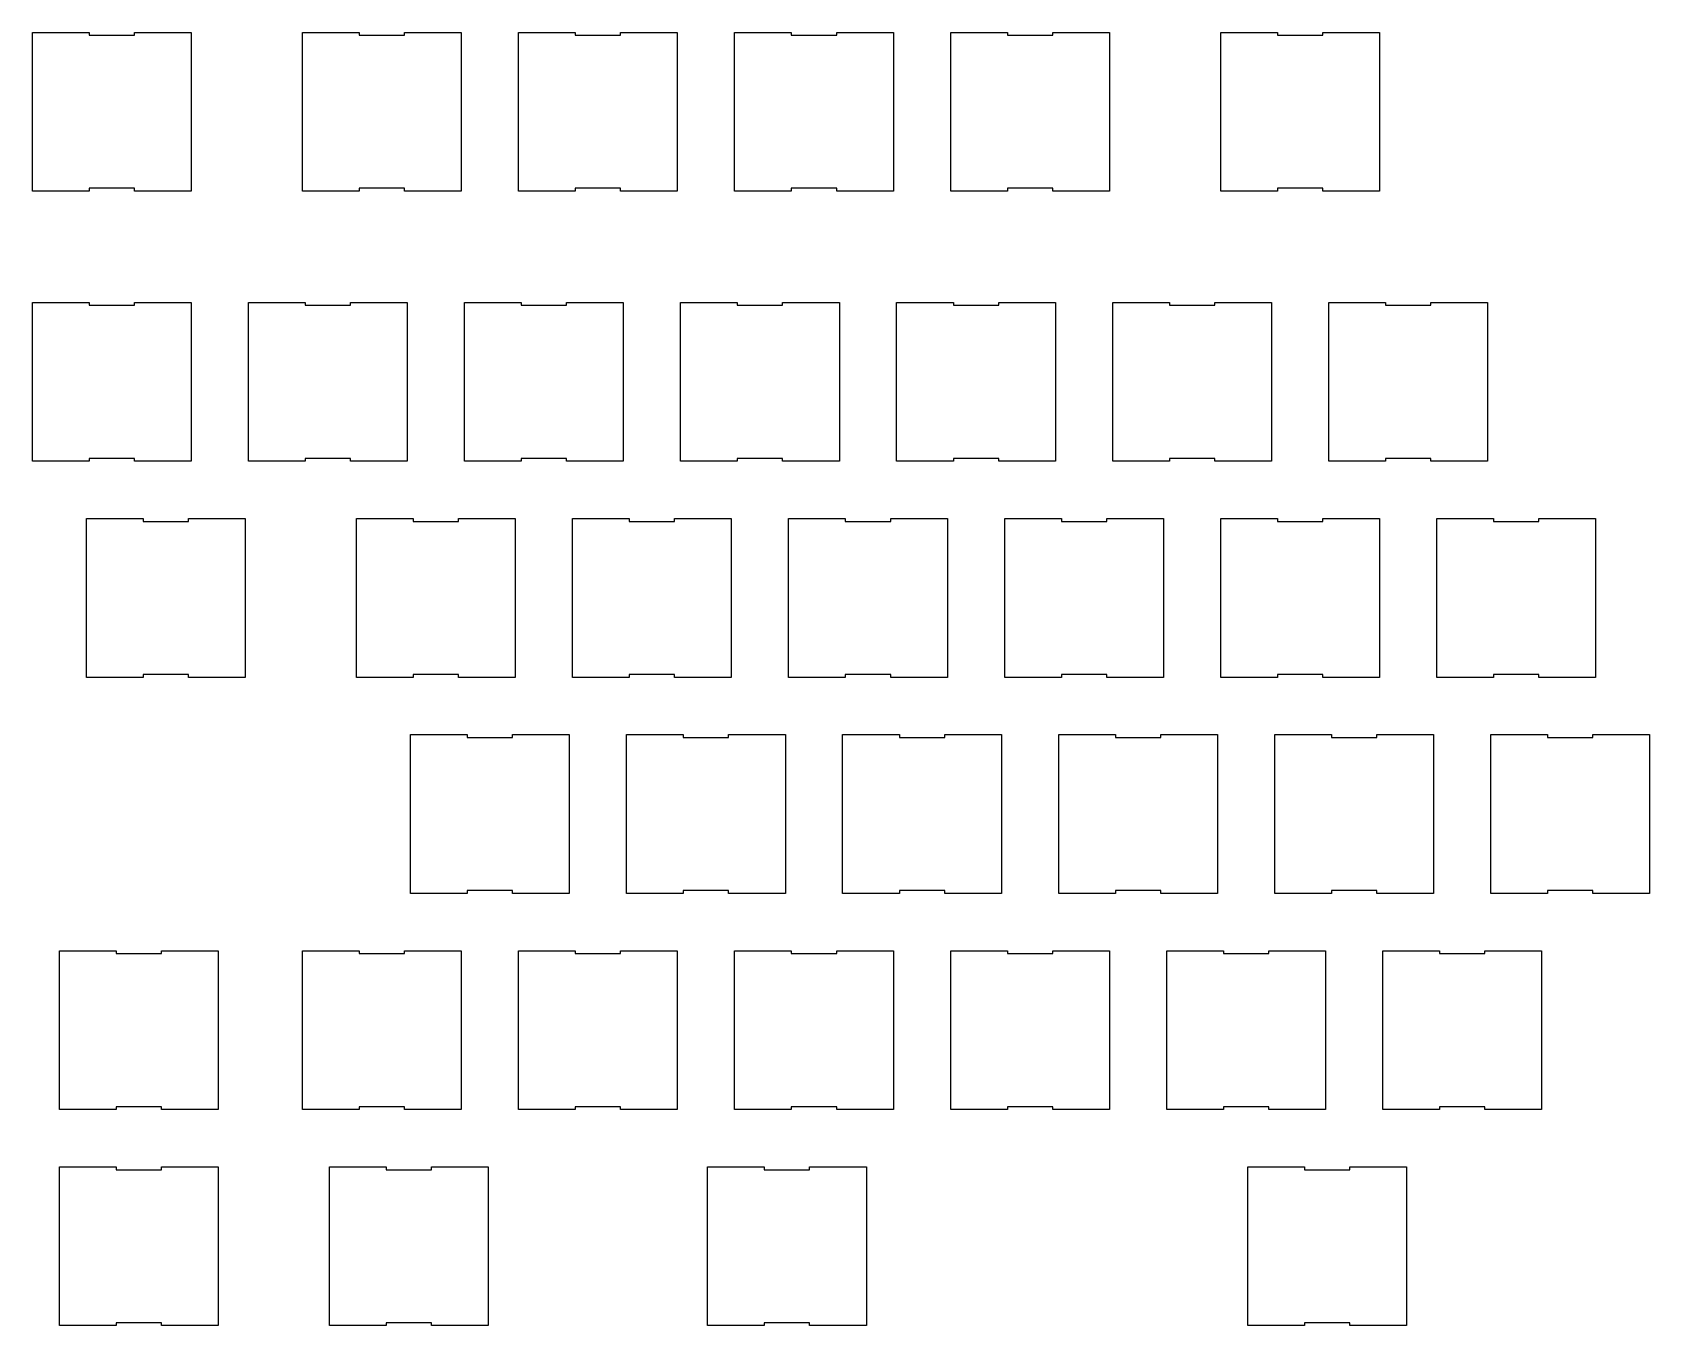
# Model space of a CAD drawing. Header units: millimetres. Extents: x 100 to 243, y -190 to -76.
import ezdxf

# ---------------------------------------------------------------- set-up
doc = ezdxf.new("R2010")
doc.units = ezdxf.units.MM

msp = doc.modelspace()

# ---------------------------------------------------------------- linework, layer by layer
for p, q in [((100, -90.1875), (100, -76.1875)), ((100, -76.1875), (105, -76.1875)), ((105, -76.1875), (105, -76.4375)), ((105, -76.4375), (109, -76.4375)), ((109, -76.4375), (109, -76.1875)), ((109, -76.1875), (114, -76.1875)), ((114, -76.1875), (114, -90.1875)), ((123.8125, -90.1875), (123.8125, -76.1875)), ((123.8125, -76.1875), (128.8125, -76.1875)), ((128.8125, -76.1875), (128.8125, -76.4375)), ((128.8125, -76.4375), (132.8125, -76.4375)), ((132.8125, -76.4375), (132.8125, -76.1875)), ((132.8125, -76.1875), (137.8125, -76.1875)), ((137.8125, -76.1875), (137.8125, -90.1875)), ((142.8625, -90.1875), (142.8625, -76.1875)), ((142.8625, -76.1875), (147.8625, -76.1875)), ((147.8625, -76.1875), (147.8625, -76.4375)), ((147.8625, -76.4375), (151.8625, -76.4375)), ((151.8625, -76.4375), (151.8625, -76.1875)), ((151.8625, -76.1875), (156.8625, -76.1875)), ((156.8625, -76.1875), (156.8625, -90.1875)), ((161.9125, -90.1875), (161.9125, -76.1875)), ((161.9125, -76.1875), (166.9125, -76.1875)), ((166.9125, -76.1875), (166.9125, -76.4375)), ((166.9125, -76.4375), (170.9125, -76.4375)), ((170.9125, -76.4375), (170.9125, -76.1875)), ((170.9125, -76.1875), (175.9125, -76.1875)), ((175.9125, -76.1875), (175.9125, -90.1875)), ((180.9625, -90.1875), (180.9625, -76.1875)), ((180.9625, -76.1875), (185.9625, -76.1875)), ((185.9625, -76.1875), (185.9625, -76.4375)), ((185.9625, -76.4375), (189.9625, -76.4375)), ((189.9625, -76.4375), (189.9625, -76.1875)), ((189.9625, -76.1875), (194.9625, -76.1875)), ((194.9625, -76.1875), (194.9625, -90.1875)), ((204.775, -90.1875), (204.775, -76.1875)), ((204.775, -76.1875), (209.775, -76.1875)), ((209.775, -76.1875), (209.775, -76.4375)), ((209.775, -76.4375), (213.775, -76.4375)), ((213.775, -76.4375), (213.775, -76.1875)), ((213.775, -76.1875), (218.775, -76.1875)), ((218.775, -76.1875), (218.775, -90.1875)), ((105, -90.1875), (100, -90.1875)), ((109, -89.9375), (105, -89.9375)), ((105, -89.9375), (105, -90.1875)), ((109, -90.1875), (109, -89.9375)), ((114, -90.1875), (109, -90.1875)), ((128.8125, -90.1875), (123.8125, -90.1875)), ((132.8125, -89.9375), (128.8125, -89.9375)), ((128.8125, -89.9375), (128.8125, -90.1875)), ((132.8125, -90.1875), (132.8125, -89.9375)), ((137.8125, -90.1875), (132.8125, -90.1875)), ((147.8625, -90.1875), (142.8625, -90.1875)), ((151.8625, -89.9375), (147.8625, -89.9375)), ((147.8625, -89.9375), (147.8625, -90.1875)), ((151.8625, -90.1875), (151.8625, -89.9375)), ((156.8625, -90.1875), (151.8625, -90.1875)), ((166.9125, -90.1875), (161.9125, -90.1875)), ((170.9125, -89.9375), (166.9125, -89.9375)), ((166.9125, -89.9375), (166.9125, -90.1875)), ((170.9125, -90.1875), (170.9125, -89.9375)), ((175.9125, -90.1875), (170.9125, -90.1875)), ((185.9625, -90.1875), (180.9625, -90.1875)), ((189.9625, -89.9375), (185.9625, -89.9375)), ((185.9625, -89.9375), (185.9625, -90.1875)), ((189.9625, -90.1875), (189.9625, -89.9375)), ((194.9625, -90.1875), (189.9625, -90.1875)), ((209.775, -90.1875), (204.775, -90.1875)), ((213.775, -89.9375), (209.775, -89.9375)), ((209.775, -89.9375), (209.775, -90.1875)), ((213.775, -90.1875), (213.775, -89.9375)), ((218.775, -90.1875), (213.775, -90.1875)), ((100, -114), (100, -100)), ((100, -100), (105, -100)), ((105, -100), (105, -100.25)), ((105, -100.25), (109, -100.25)), ((109, -100.25), (109, -100)), ((109, -100), (114, -100)), ((114, -100), (114, -114)), ((119.05, -114), (119.05, -100)), ((119.05, -100), (124.05, -100)), ((124.05, -100), (124.05, -100.25)), ((124.05, -100.25), (128.05, -100.25)), ((128.05, -100.25), (128.05, -100)), ((128.05, -100), (133.05, -100)), ((133.05, -100), (133.05, -114)), ((138.1, -114), (138.1, -100)), ((138.1, -100), (143.1, -100)), ((143.1, -100), (143.1, -100.25)), ((143.1, -100.25), (147.1, -100.25)), ((147.1, -100.25), (147.1, -100)), ((147.1, -100), (152.1, -100)), ((152.1, -100), (152.1, -114)), ((157.15, -114), (157.15, -100)), ((157.15, -100), (162.15, -100)), ((162.15, -100), (162.15, -100.25)), ((162.15, -100.25), (166.15, -100.25)), ((166.15, -100.25), (166.15, -100)), ((166.15, -100), (171.15, -100)), ((171.15, -100), (171.15, -114)), ((176.2, -114), (176.2, -100)), ((176.2, -100), (181.2, -100)), ((181.2, -100), (181.2, -100.25)), ((181.2, -100.25), (185.2, -100.25)), ((185.2, -100.25), (185.2, -100)), ((185.2, -100), (190.2, -100)), ((190.2, -100), (190.2, -114)), ((195.25, -114), (195.25, -100)), ((195.25, -100), (200.25, -100)), ((200.25, -100), (200.25, -100.25)), ((200.25, -100.25), (204.25, -100.25)), ((204.25, -100.25), (204.25, -100)), ((204.25, -100), (209.25, -100)), ((209.25, -100), (209.25, -114)), ((214.3, -114), (214.3, -100)), ((214.3, -100), (219.3, -100)), ((219.3, -100), (219.3, -100.25)), ((219.3, -100.25), (223.3, -100.25)), ((223.3, -100.25), (223.3, -100)), ((223.3, -100), (228.3, -100)), ((228.3, -100), (228.3, -114)), ((105, -114), (100, -114)), ((109, -113.75), (105, -113.75)), ((105, -113.75), (105, -114)), ((109, -114), (109, -113.75)), ((114, -114), (109, -114)), ((124.05, -114), (119.05, -114)), ((128.05, -113.75), (124.05, -113.75)), ((124.05, -113.75), (124.05, -114)), ((128.05, -114), (128.05, -113.75)), ((133.05, -114), (128.05, -114)), ((143.1, -114), (138.1, -114)), ((147.1, -113.75), (143.1, -113.75)), ((143.1, -113.75), (143.1, -114)), ((147.1, -114), (147.1, -113.75)), ((152.1, -114), (147.1, -114)), ((162.15, -114), (157.15, -114)), ((166.15, -113.75), (162.15, -113.75)), ((162.15, -113.75), (162.15, -114)), ((166.15, -114), (166.15, -113.75)), ((171.15, -114), (166.15, -114)), ((181.2, -114), (176.2, -114)), ((185.2, -113.75), (181.2, -113.75)), ((181.2, -113.75), (181.2, -114)), ((185.2, -114), (185.2, -113.75)), ((190.2, -114), (185.2, -114)), ((200.25, -114), (195.25, -114)), ((204.25, -113.75), (200.25, -113.75)), ((200.25, -113.75), (200.25, -114)), ((204.25, -114), (204.25, -113.75)), ((209.25, -114), (204.25, -114)), ((219.3, -114), (214.3, -114)), ((223.3, -113.75), (219.3, -113.75)), ((219.3, -113.75), (219.3, -114)), ((223.3, -114), (223.3, -113.75)), ((228.3, -114), (223.3, -114)), ((104.7625, -133.05), (104.7625, -119.05)), ((104.7625, -119.05), (109.7625, -119.05)), ((109.7625, -119.05), (109.7625, -119.3)), ((109.7625, -119.3), (113.7625, -119.3)), ((113.7625, -119.3), (113.7625, -119.05)), ((113.7625, -119.05), (118.7625, -119.05)), ((118.7625, -119.05), (118.7625, -133.05)), ((128.575, -133.05), (128.575, -119.05)), ((128.575, -119.05), (133.575, -119.05)), ((133.575, -119.05), (133.575, -119.3)), ((133.575, -119.3), (137.575, -119.3)), ((137.575, -119.3), (137.575, -119.05)), ((137.575, -119.05), (142.575, -119.05)), ((142.575, -119.05), (142.575, -133.05)), ((147.625, -133.05), (147.625, -119.05)), ((147.625, -119.05), (152.625, -119.05)), ((152.625, -119.05), (152.625, -119.3)), ((152.625, -119.3), (156.625, -119.3)), ((156.625, -119.3), (156.625, -119.05)), ((156.625, -119.05), (161.625, -119.05)), ((161.625, -119.05), (161.625, -133.05)), ((166.675, -133.05), (166.675, -119.05)), ((166.675, -119.05), (171.675, -119.05)), ((171.675, -119.05), (171.675, -119.3)), ((171.675, -119.3), (175.675, -119.3)), ((175.675, -119.3), (175.675, -119.05)), ((175.675, -119.05), (180.675, -119.05)), ((180.675, -119.05), (180.675, -133.05)), ((185.725, -133.05), (185.725, -119.05)), ((185.725, -119.05), (190.725, -119.05)), ((190.725, -119.05), (190.725, -119.3)), ((190.725, -119.3), (194.725, -119.3)), ((194.725, -119.3), (194.725, -119.05)), ((194.725, -119.05), (199.725, -119.05)), ((199.725, -119.05), (199.725, -133.05)), ((204.775, -133.05), (204.775, -119.05)), ((204.775, -119.05), (209.775, -119.05)), ((209.775, -119.05), (209.775, -119.3)), ((209.775, -119.3), (213.775, -119.3)), ((213.775, -119.3), (213.775, -119.05)), ((213.775, -119.05), (218.775, -119.05)), ((218.775, -119.05), (218.775, -133.05)), ((223.825, -133.05), (223.825, -119.05)), ((223.825, -119.05), (228.825, -119.05)), ((228.825, -119.05), (228.825, -119.3)), ((228.825, -119.3), (232.825, -119.3)), ((232.825, -119.3), (232.825, -119.05)), ((232.825, -119.05), (237.825, -119.05)), ((237.825, -119.05), (237.825, -133.05)), ((109.7625, -133.05), (104.7625, -133.05)), ((113.7625, -132.8), (109.7625, -132.8)), ((109.7625, -132.8), (109.7625, -133.05)), ((113.7625, -133.05), (113.7625, -132.8)), ((118.7625, -133.05), (113.7625, -133.05)), ((133.575, -133.05), (128.575, -133.05)), ((137.575, -132.8), (133.575, -132.8)), ((133.575, -132.8), (133.575, -133.05)), ((137.575, -133.05), (137.575, -132.8)), ((142.575, -133.05), (137.575, -133.05)), ((152.625, -133.05), (147.625, -133.05)), ((156.625, -132.8), (152.625, -132.8)), ((152.625, -132.8), (152.625, -133.05)), ((156.625, -133.05), (156.625, -132.8)), ((161.625, -133.05), (156.625, -133.05)), ((171.675, -133.05), (166.675, -133.05)), ((175.675, -132.8), (171.675, -132.8)), ((171.675, -132.8), (171.675, -133.05)), ((175.675, -133.05), (175.675, -132.8)), ((180.675, -133.05), (175.675, -133.05)), ((190.725, -133.05), (185.725, -133.05)), ((194.725, -132.8), (190.725, -132.8)), ((190.725, -132.8), (190.725, -133.05)), ((194.725, -133.05), (194.725, -132.8)), ((199.725, -133.05), (194.725, -133.05)), ((209.775, -133.05), (204.775, -133.05)), ((213.775, -132.8), (209.775, -132.8)), ((209.775, -132.8), (209.775, -133.05)), ((213.775, -133.05), (213.775, -132.8)), ((218.775, -133.05), (213.775, -133.05)), ((228.825, -133.05), (223.825, -133.05)), ((232.825, -132.8), (228.825, -132.8)), ((228.825, -132.8), (228.825, -133.05)), ((232.825, -133.05), (232.825, -132.8)), ((237.825, -133.05), (232.825, -133.05)), ((133.3375, -152.1), (133.3375, -138.1)), ((133.3375, -138.1), (138.3375, -138.1)), ((138.3375, -138.1), (138.3375, -138.35)), ((142.3375, -138.35), (142.3375, -138.1)), ((142.3375, -138.1), (147.3375, -138.1)), ((147.3375, -138.1), (147.3375, -152.1)), ((152.3875, -152.1), (152.3875, -138.1)), ((152.3875, -138.1), (157.3875, -138.1)), ((157.3875, -138.1), (157.3875, -138.35)), ((161.3875, -138.35), (161.3875, -138.1)), ((161.3875, -138.1), (166.3875, -138.1)), ((166.3875, -138.1), (166.3875, -152.1)), ((171.4375, -152.1), (171.4375, -138.1)), ((171.4375, -138.1), (176.4375, -138.1)), ((176.4375, -138.1), (176.4375, -138.35)), ((180.4375, -138.35), (180.4375, -138.1)), ((180.4375, -138.1), (185.4375, -138.1)), ((185.4375, -138.1), (185.4375, -152.1)), ((190.4875, -152.1), (190.4875, -138.1)), ((190.4875, -138.1), (195.4875, -138.1)), ((195.4875, -138.1), (195.4875, -138.35)), ((199.4875, -138.35), (199.4875, -138.1)), ((199.4875, -138.1), (204.4875, -138.1)), ((204.4875, -138.1), (204.4875, -152.1)), ((209.5375, -152.1), (209.5375, -138.1)), ((209.5375, -138.1), (214.5375, -138.1)), ((214.5375, -138.1), (214.5375, -138.35)), ((218.5375, -138.35), (218.5375, -138.1)), ((218.5375, -138.1), (223.5375, -138.1)), ((223.5375, -138.1), (223.5375, -152.1)), ((228.5875, -152.1), (228.5875, -138.1)), ((228.5875, -138.1), (233.5875, -138.1)), ((233.5875, -138.1), (233.5875, -138.35)), ((237.5875, -138.35), (237.5875, -138.1)), ((237.5875, -138.1), (242.5875, -138.1)), ((242.5875, -138.1), (242.5875, -152.1)), ((138.3375, -138.35), (142.3375, -138.35)), ((157.3875, -138.35), (161.3875, -138.35)), ((176.4375, -138.35), (180.4375, -138.35)), ((195.4875, -138.35), (199.4875, -138.35)), ((214.5375, -138.35), (218.5375, -138.35)), ((233.5875, -138.35), (237.5875, -138.35)), ((138.3375, -152.1), (133.3375, -152.1)), ((142.3375, -151.85), (138.3375, -151.85)), ((138.3375, -151.85), (138.3375, -152.1)), ((142.3375, -152.1), (142.3375, -151.85)), ((147.3375, -152.1), (142.3375, -152.1)), ((157.3875, -152.1), (152.3875, -152.1)), ((161.3875, -151.85), (157.3875, -151.85)), ((157.3875, -151.85), (157.3875, -152.1)), ((161.3875, -152.1), (161.3875, -151.85)), ((166.3875, -152.1), (161.3875, -152.1)), ((176.4375, -152.1), (171.4375, -152.1)), ((180.4375, -151.85), (176.4375, -151.85)), ((176.4375, -151.85), (176.4375, -152.1)), ((180.4375, -152.1), (180.4375, -151.85)), ((185.4375, -152.1), (180.4375, -152.1)), ((195.4875, -152.1), (190.4875, -152.1)), ((199.4875, -151.85), (195.4875, -151.85)), ((195.4875, -151.85), (195.4875, -152.1)), ((199.4875, -152.1), (199.4875, -151.85)), ((204.4875, -152.1), (199.4875, -152.1)), ((214.5375, -152.1), (209.5375, -152.1)), ((218.5375, -151.85), (214.5375, -151.85)), ((214.5375, -151.85), (214.5375, -152.1)), ((218.5375, -152.1), (218.5375, -151.85)), ((223.5375, -152.1), (218.5375, -152.1)), ((233.5875, -152.1), (228.5875, -152.1)), ((237.5875, -151.85), (233.5875, -151.85)), ((233.5875, -151.85), (233.5875, -152.1)), ((237.5875, -152.1), (237.5875, -151.85)), ((242.5875, -152.1), (237.5875, -152.1)), ((102.38125, -171.15), (102.38125, -157.15)), ((102.38125, -157.15), (107.38125, -157.15)), ((107.38125, -157.15), (107.38125, -157.4)), ((107.38125, -157.4), (111.38125, -157.4)), ((111.38125, -157.4), (111.38125, -157.15)), ((111.38125, -157.15), (116.38125, -157.15)), ((116.38125, -157.15), (116.38125, -171.15)), ((123.8125, -171.15), (123.8125, -157.15)), ((123.8125, -157.15), (128.8125, -157.15)), ((128.8125, -157.15), (128.8125, -157.4)), ((128.8125, -157.4), (132.8125, -157.4)), ((132.8125, -157.4), (132.8125, -157.15)), ((132.8125, -157.15), (137.8125, -157.15)), ((137.8125, -157.15), (137.8125, -171.15)), ((142.8625, -171.15), (142.8625, -157.15)), ((142.8625, -157.15), (147.8625, -157.15)), ((147.8625, -157.15), (147.8625, -157.4)), ((147.8625, -157.4), (151.8625, -157.4)), ((151.8625, -157.4), (151.8625, -157.15)), ((151.8625, -157.15), (156.8625, -157.15)), ((156.8625, -157.15), (156.8625, -171.15)), ((161.9125, -171.15), (161.9125, -157.15)), ((161.9125, -157.15), (166.9125, -157.15)), ((166.9125, -157.15), (166.9125, -157.4)), ((166.9125, -157.4), (170.9125, -157.4)), ((170.9125, -157.4), (170.9125, -157.15)), ((170.9125, -157.15), (175.9125, -157.15)), ((175.9125, -157.15), (175.9125, -171.15)), ((180.9625, -171.15), (180.9625, -157.15)), ((180.9625, -157.15), (185.9625, -157.15)), ((185.9625, -157.15), (185.9625, -157.4)), ((185.9625, -157.4), (189.9625, -157.4)), ((189.9625, -157.4), (189.9625, -157.15)), ((189.9625, -157.15), (194.9625, -157.15)), ((194.9625, -157.15), (194.9625, -171.15)), ((200.0125, -171.15), (200.0125, -157.15)), ((200.0125, -157.15), (205.0125, -157.15)), ((205.0125, -157.15), (205.0125, -157.4)), ((205.0125, -157.4), (209.0125, -157.4)), ((209.0125, -157.4), (209.0125, -157.15)), ((209.0125, -157.15), (214.0125, -157.15)), ((214.0125, -157.15), (214.0125, -171.15)), ((219.0625, -171.15), (219.0625, -157.15)), ((219.0625, -157.15), (224.0625, -157.15)), ((224.0625, -157.15), (224.0625, -157.4)), ((224.0625, -157.4), (228.0625, -157.4)), ((228.0625, -157.4), (228.0625, -157.15)), ((228.0625, -157.15), (233.0625, -157.15)), ((233.0625, -157.15), (233.0625, -171.15)), ((111.38125, -170.9), (107.38125, -170.9)), ((107.38125, -170.9), (107.38125, -171.15)), ((111.38125, -171.15), (111.38125, -170.9)), ((132.8125, -170.9), (128.8125, -170.9)), ((128.8125, -170.9), (128.8125, -171.15)), ((132.8125, -171.15), (132.8125, -170.9)), ((151.8625, -170.9), (147.8625, -170.9)), ((147.8625, -170.9), (147.8625, -171.15)), ((151.8625, -171.15), (151.8625, -170.9)), ((170.9125, -170.9), (166.9125, -170.9)), ((166.9125, -170.9), (166.9125, -171.15)), ((170.9125, -171.15), (170.9125, -170.9)), ((189.9625, -170.9), (185.9625, -170.9)), ((185.9625, -170.9), (185.9625, -171.15)), ((189.9625, -171.15), (189.9625, -170.9)), ((209.0125, -170.9), (205.0125, -170.9)), ((205.0125, -170.9), (205.0125, -171.15)), ((209.0125, -171.15), (209.0125, -170.9)), ((228.0625, -170.9), (224.0625, -170.9)), ((224.0625, -170.9), (224.0625, -171.15)), ((228.0625, -171.15), (228.0625, -170.9)), ((107.38125, -171.15), (102.38125, -171.15)), ((116.38125, -171.15), (111.38125, -171.15)), ((128.8125, -171.15), (123.8125, -171.15)), ((137.8125, -171.15), (132.8125, -171.15)), ((147.8625, -171.15), (142.8625, -171.15)), ((156.8625, -171.15), (151.8625, -171.15)), ((166.9125, -171.15), (161.9125, -171.15)), ((175.9125, -171.15), (170.9125, -171.15)), ((185.9625, -171.15), (180.9625, -171.15)), ((194.9625, -171.15), (189.9625, -171.15)), ((205.0125, -171.15), (200.0125, -171.15)), ((214.0125, -171.15), (209.0125, -171.15)), ((224.0625, -171.15), (219.0625, -171.15)), ((233.0625, -171.15), (228.0625, -171.15)), ((102.38125, -190.2), (102.38125, -176.2)), ((102.38125, -176.2), (107.38125, -176.2)), ((107.38125, -176.2), (107.38125, -176.45)), ((107.38125, -176.45), (111.38125, -176.45)), ((111.38125, -176.45), (111.38125, -176.2)), ((111.38125, -176.2), (116.38125, -176.2)), ((116.38125, -176.2), (116.38125, -190.2)), ((126.19375, -190.2), (126.19375, -176.2)), ((126.19375, -176.2), (131.19375, -176.2)), ((131.19375, -176.2), (131.19375, -176.45)), ((131.19375, -176.45), (135.19375, -176.45)), ((135.19375, -176.45), (135.19375, -176.2)), ((135.19375, -176.2), (140.19375, -176.2)), ((140.19375, -176.2), (140.19375, -190.2)), ((159.53125, -190.2), (159.53125, -176.2)), ((159.53125, -176.2), (164.53125, -176.2)), ((164.53125, -176.2), (164.53125, -176.45)), ((164.53125, -176.45), (168.53125, -176.45)), ((168.53125, -176.45), (168.53125, -176.2)), ((168.53125, -176.2), (173.53125, -176.2)), ((173.53125, -176.2), (173.53125, -190.2)), ((207.15625, -190.2), (207.15625, -176.2)), ((207.15625, -176.2), (212.15625, -176.2)), ((212.15625, -176.2), (212.15625, -176.45)), ((212.15625, -176.45), (216.15625, -176.45)), ((216.15625, -176.45), (216.15625, -176.2)), ((216.15625, -176.2), (221.15625, -176.2)), ((221.15625, -176.2), (221.15625, -190.2)), ((107.38125, -190.2), (102.38125, -190.2)), ((111.38125, -189.95), (107.38125, -189.95)), ((107.38125, -189.95), (107.38125, -190.2)), ((111.38125, -190.2), (111.38125, -189.95)), ((116.38125, -190.2), (111.38125, -190.2)), ((131.19375, -190.2), (126.19375, -190.2)), ((135.19375, -189.95), (131.19375, -189.95)), ((131.19375, -189.95), (131.19375, -190.2)), ((135.19375, -190.2), (135.19375, -189.95)), ((140.19375, -190.2), (135.19375, -190.2)), ((164.53125, -190.2), (159.53125, -190.2)), ((168.53125, -189.95), (164.53125, -189.95)), ((164.53125, -189.95), (164.53125, -190.2)), ((168.53125, -190.2), (168.53125, -189.95)), ((173.53125, -190.2), (168.53125, -190.2)), ((212.15625, -190.2), (207.15625, -190.2)), ((216.15625, -189.95), (212.15625, -189.95)), ((212.15625, -189.95), (212.15625, -190.2)), ((216.15625, -190.2), (216.15625, -189.95)), ((221.15625, -190.2), (216.15625, -190.2))]:
    msp.add_line(p, q)

doc.saveas('drawing.dxf')
